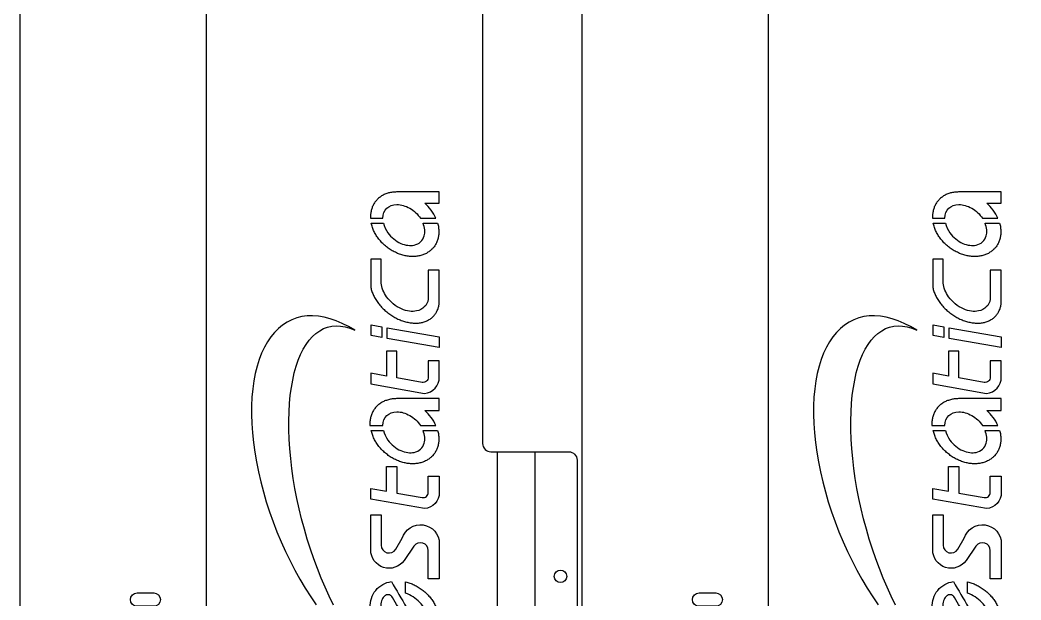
# Model space of a CAD drawing. Extents: x 8103 to 9297, y 13834 to 16827.
# Drawn here: x 8103 to 8706, y 14534 to 14883 of the extents above; entities that cross this region are included whole.
import ezdxf

# ---------------------------------------------------------------- set-up
doc = ezdxf.new("R2010")
doc.units = 0

# ---------------------------------------------------------------- blocks, each defined once
blk = doc.blocks.new('Part1800629575', base_point=(-699, -136.7))
at = {"layer": '1'}
blk.add_lwpolyline([(-694, 198.7), (481.5, 198.7, -0.414214), (486.5, 193.7), (486.5, 152.2, 0.414214), (487.5, 151.2), (544, 151.2, 0.414214), (545, 152.2), (545, 193.7, -0.414214), (550, 198.7), (699, 198.7), (699, -131.7, -0.414214), (694, -136.7), (554, -136.7, -0.414214), (549, -131.7), (549, -84.85, 0.414214), (544, -79.85), (95, -79.85, 0.414214), (90, -84.85), (90, -131.7, -0.414214), (85, -136.7), (-55, -136.7, -0.414214)], format="xyb", dxfattribs=at)
for points in [[(5, 128.2), (5, 118.2, -1), (-3, 118.2), (-3, 128.2, -1)], [(52.06, -12.47), (52.06, -18.77), (33.79, -18.77, 0.761737), (31.37, -27.55), (37.97, -31.48, -0.865241), (34.74, -53.77), (13.57, -53.77), (13.57, -47.12), (30.52, -47.12, 0.735169), (33.21, -38.51), (24.62, -32.55, -0.735169), (30.89, -12.47)], [(81.21, -21.92), (81.21, -28.22), (65.13, -28.22), (62.45, -43.42, 0.466308), (65.55, -47.12), (75.31, -47.12), (75.31, -53.77), (65.55, -53.77, -0.386919), (55.8, -44.89), (61.51, -12.47), (67.91, -12.47), (66.24, -21.92)], [(150.56, -21.92), (135.59, -21.92), (137.26, -12.47), (130.86, -12.47), (125.15, -44.89, 0.386919), (134.9, -53.77), (144.66, -53.77), (144.66, -47.12), (134.9, -47.12, -0.466308), (131.8, -43.42), (134.48, -28.22), (150.56, -28.22)]]:
    blk.add_lwpolyline(points, format="xyb", close=True, dxfattribs=at)
blk.add_lwpolyline([(-2.24, 9.99), (3, 12.55), (8.42, 15.02), (13.98, 17.4), (19.68, 19.66), (25.5, 21.81), (31.42, 23.84), (37.41, 25.75), (43.47, 27.51), (49.57, 29.14), (55.7, 30.63), (61.82, 31.96), (67.93, 33.14), (74.01, 34.17), (80.03, 35.03), (85.97, 35.74), (91.83, 36.27), (97.57, 36.64), (103.19, 36.84), (108.66, 36.87), (113.96, 36.74), (119.09, 36.43), (124.01, 35.96), (128.73, 35.32), (133.21, 34.52), (137.46, 33.55), (141.45, 32.43), (145.18, 31.15), (148.62, 29.73), (151.77, 28.15), (154.63, 26.44), (157.17, 24.58), (159.4, 22.6), (161.3, 20.5), (162.88, 18.27), (164.12, 15.94), (165.01, 13.5), (165.57, 10.97), (165.79, 8.36), (165.65, 5.66), (165.18, 2.89), (164.36, 0.06), (163.21, -2.82), (165.42, 0.95), (167.31, 4.68), (168.88, 8.37), (170.12, 12.01), (171.04, 15.58), (171.62, 19.08), (171.86, 22.5), (171.77, 25.81), (171.34, 29.02), (170.58, 32.11), (169.48, 35.08), (168.05, 37.91), (166.31, 40.59), (164.24, 43.12), (161.86, 45.5), (159.17, 47.7), (156.18, 49.73), (152.91, 51.58), (149.36, 53.24), (145.54, 54.71), (141.47, 55.99), (137.16, 57.06), (132.61, 57.94), (127.85, 58.6), (122.89, 59.06), (117.75, 59.31), (112.43, 59.34), (106.96, 59.17), (101.36, 58.79), (95.64, 58.2), (89.81, 57.4), (83.9, 56.4), (77.93, 55.19), (71.91, 53.79), (65.87, 52.19), (59.81, 50.41), (53.76, 48.44), (47.74, 46.3), (41.77, 43.99), (35.86, 41.51), (30.03, 38.88), (24.31, 36.1), (18.7, 33.18), (13.23, 30.13), (7.92, 26.97), (2.77, 23.69), (-2.19, 20.31)], dxfattribs=at)
for points in [[(166.34, -12.82), (165.23, -19.12), (158.83, -19.12), (159.94, -12.82)], [(164.68, -22.27), (159.12, -53.77), (152.72, -53.77), (158.28, -22.27)]]:
    blk.add_lwpolyline(points, close=True, dxfattribs=at)
for points, knots in [([(121.98, -27.99), (121.98, -36.59), (121.98, -45.18), (121.98, -53.77), (121.98, -53.77), (119.6, -53.77), (117.22, -53.77), (114.84, -53.77), (114.84, -53.77), (114.84, -50.84), (114.84, -47.92), (114.84, -44.99), (114.84, -44.99), (113.6, -46.41), (112.21, -47.7), (110.69, -48.82), (110.69, -48.82), (109.18, -49.95), (107.55, -50.91), (105.83, -51.69), (105.83, -51.69), (105.83, -48.58), (105.83, -45.47), (105.83, -42.37), (105.83, -42.37), (108.22, -40.78), (110.35, -38.54), (111.8, -36.05), (111.8, -36.05), (113.32, -33.48), (114.1, -30.67), (114.06, -28.21), (114.06, -28.21), (114.03, -25.73), (113.2, -23.63), (111.81, -22.17), (111.81, -22.17), (110.38, -20.67), (108.3, -19.79), (105.83, -19.75), (105.83, -19.75), (105.83, -17.16), (105.83, -14.58), (105.83, -11.99), (105.83, -11.99), (106.63, -12), (107.44, -12.01), (108.24, -12.02), (108.24, -12.02), (109.02, -12.14), (109.79, -12.26), (110.56, -12.38), (110.56, -12.38), (111.29, -12.61), (112.02, -12.83), (112.75, -13.06), (112.75, -13.06), (113.42, -13.4), (114.1, -13.73), (114.77, -14.06), (114.77, -14.06), (115.38, -14.49), (115.98, -14.93), (116.59, -15.36), (116.59, -15.36), (117.12, -15.89), (117.65, -16.41), (118.18, -16.94), (118.18, -16.94), (118.63, -17.55), (119.07, -18.16), (119.52, -18.77), (119.52, -18.77), (119.87, -19.45), (120.23, -20.14), (120.58, -20.82), (120.58, -20.82), (120.84, -21.57), (121.1, -22.32), (121.36, -23.07), (121.36, -23.07), (121.51, -23.87), (121.67, -24.67), (121.82, -25.47), (121.82, -25.47), (121.88, -26.31), (121.93, -27.15), (121.98, -27.99)], [0, 0, 0, 0, 0.045455, 0.045455, 0.045455, 0.045455, 0.090909, 0.090909, 0.090909, 0.090909, 0.136364, 0.136364, 0.136364, 0.136364, 0.181818, 0.181818, 0.181818, 0.181818, 0.227273, 0.227273, 0.227273, 0.227273, 0.272727, 0.272727, 0.272727, 0.272727, 0.318182, 0.318182, 0.318182, 0.318182, 0.363636, 0.363636, 0.363636, 0.363636, 0.409091, 0.409091, 0.409091, 0.409091, 0.454545, 0.454545, 0.454545, 0.454545, 0.5, 0.5, 0.5, 0.5, 0.545455, 0.545455, 0.545455, 0.545455, 0.590909, 0.590909, 0.590909, 0.590909, 0.636364, 0.636364, 0.636364, 0.636364, 0.681818, 0.681818, 0.681818, 0.681818, 0.727273, 0.727273, 0.727273, 0.727273, 0.772727, 0.772727, 0.772727, 0.772727, 0.818182, 0.818182, 0.818182, 0.818182, 0.863636, 0.863636, 0.863636, 0.863636, 0.909091, 0.909091, 0.909091, 0.909091, 0.954545, 0.954545, 0.954545, 0.954545, 1, 1, 1, 1]), ([(11.86, -24.88), (11.62, -23.05), (11.03, -21.27), (10.13, -19.66), (10.13, -19.66), (9.23, -18.04), (8.03, -16.61), (6.59, -15.45), (6.59, -15.45), (5.15, -14.28), (3.51, -13.4), (1.74, -12.85), (1.74, -12.85), (-0.03, -12.3), (-1.88, -12.09), (-3.73, -12.24), (-3.73, -12.24), (-3.73, -14.35), (-3.73, -16.45), (-3.73, -18.56), (-3.73, -18.56), (-2.18, -18.43), (-0.8, -18.62), (0.36, -19.02), (0.36, -19.02), (1.32, -19.37), (2.15, -19.85), (2.87, -20.49), (2.87, -20.49), (3.17, -20.75), (3.41, -21.07), (3.59, -21.42), (3.59, -21.42), (3.77, -21.78), (3.88, -22.16), (3.92, -22.56), (3.92, -22.56), (3.96, -22.95), (3.92, -23.35), (3.8, -23.74), (3.8, -23.74), (3.69, -24.12), (3.51, -24.47), (3.26, -24.79), (3.26, -24.79), (3.02, -25.1), (2.72, -25.37), (2.37, -25.57), (2.37, -25.57), (-5.23, -30.01), (-12.83, -34.46), (-20.43, -38.91), (-20.43, -38.91), (-20.66, -36.51), (-20.21, -33.62), (-19, -30.8), (-19, -30.8), (-17.76, -27.85), (-15.69, -25.02), (-13.22, -22.89), (-13.22, -22.89), (-11.19, -21.12), (-8.9, -19.84), (-6.73, -19.16), (-6.73, -19.16), (-6.73, -16.87), (-6.73, -14.58), (-6.73, -12.29), (-6.73, -12.29), (-7.55, -12.51), (-8.37, -12.74), (-9.19, -12.97), (-9.19, -12.97), (-10, -13.29), (-10.81, -13.62), (-11.62, -13.95), (-11.62, -13.95), (-12.41, -14.38), (-13.2, -14.8), (-13.98, -15.23), (-13.98, -15.23), (-14.74, -15.74), (-15.49, -16.26), (-16.25, -16.78), (-16.25, -16.78), (-16.96, -17.38), (-17.66, -17.97), (-18.37, -18.57), (-18.37, -18.57), (-19.02, -19.25), (-19.68, -19.92), (-20.33, -20.59), (-20.33, -20.59), (-20.91, -21.33), (-21.5, -22.06), (-22.08, -22.8), (-22.08, -22.8), (-22.59, -23.58), (-23.1, -24.37), (-23.61, -25.16), (-23.61, -25.16), (-24.03, -25.98), (-24.46, -26.81), (-24.88, -27.63), (-24.88, -27.63), (-25.22, -28.49), (-25.55, -29.34), (-25.89, -30.19), (-25.89, -30.19), (-26.13, -31.06), (-26.36, -31.93), (-26.6, -32.79), (-26.6, -32.79), (-26.74, -33.66), (-26.88, -34.53), (-27.02, -35.39), (-27.02, -35.39), (-27.06, -36.25), (-27.1, -37.1), (-27.14, -37.95), (-27.14, -37.95), (-27.08, -38.78), (-27.01, -39.61), (-26.95, -40.43), (-26.95, -40.43), (-26.78, -41.22), (-26.62, -42.01), (-26.46, -42.8), (-26.46, -42.8), (-26.19, -43.53), (-25.93, -44.27), (-25.67, -45.01), (-25.67, -45.01), (-25.31, -45.68), (-24.95, -46.35), (-24.59, -47.03), (-24.59, -47.03), (-24.15, -47.63), (-23.7, -48.23), (-23.26, -48.83), (-23.26, -48.83), (-22.73, -49.34), (-22.2, -49.86), (-21.67, -50.38), (-21.67, -50.38), (-21.07, -50.81), (-20.47, -51.23), (-19.87, -51.66), (-19.87, -51.66), (-19.2, -51.99), (-18.53, -52.32), (-17.87, -52.65), (-17.87, -52.65), (-17.15, -52.88), (-16.42, -53.11), (-15.7, -53.34), (-15.7, -53.34), (-14.94, -53.46), (-14.18, -53.58), (-13.41, -53.7), (-13.41, -53.7), (-12.62, -53.72), (-11.82, -53.73), (-11.03, -53.75), (-11.03, -53.75), (-10.21, -53.65), (-9.4, -53.56), (-8.59, -53.47), (-8.59, -53.47), (-7.77, -53.27), (-6.94, -53.07), (-6.12, -52.87), (-6.12, -52.87), (-5.31, -52.57), (-4.5, -52.26), (-3.68, -51.96), (-3.68, -51.96), (-2.89, -51.56), (-2.09, -51.16), (-1.3, -50.75), (-1.3, -50.75), (-0.53, -50.26), (0.23, -49.77), (1, -49.27), (1, -49.27), (1.72, -48.69), (2.44, -48.12), (3.16, -47.54), (3.16, -47.54), (3.83, -46.88), (4.49, -46.23), (5.16, -45.57), (5.16, -45.57), (5.76, -44.85), (6.37, -44.13), (6.97, -43.41), (6.97, -43.41), (7.5, -42.64), (8.03, -41.86), (8.55, -41.09), (8.55, -41.09), (9, -40.27), (9.45, -39.45), (9.9, -38.64), (9.9, -38.64), (10.25, -37.79), (10.61, -36.94), (10.97, -36.09), (10.97, -36.09), (11.23, -35.23), (11.5, -34.36), (11.76, -33.5), (11.76, -33.5), (9.45, -33.5), (7.14, -33.5), (4.83, -33.5), (4.83, -33.5), (3.78, -36.57), (1.83, -39.62), (-0.64, -41.98), (-0.64, -41.98), (-3.01, -44.28), (-5.84, -45.9), (-8.46, -46.62), (-8.46, -46.62), (-10.77, -47.27), (-12.87, -47.24), (-14.53, -46.77), (-14.53, -46.77), (-16.33, -46.25), (-17.69, -45.29), (-18.73, -43.83), (-18.73, -43.83), (-18.9, -43.59), (-19.06, -43.33), (-19.22, -43.06), (-19.22, -43.06), (-8.86, -37), (1.5, -30.94), (11.86, -24.88)], [0, 0, 0, 0, 0.016667, 0.016667, 0.016667, 0.016667, 0.033333, 0.033333, 0.033333, 0.033333, 0.05, 0.05, 0.05, 0.05, 0.066667, 0.066667, 0.066667, 0.066667, 0.083333, 0.083333, 0.083333, 0.083333, 0.1, 0.1, 0.1, 0.1, 0.116667, 0.116667, 0.116667, 0.116667, 0.133333, 0.133333, 0.133333, 0.133333, 0.15, 0.15, 0.15, 0.15, 0.166667, 0.166667, 0.166667, 0.166667, 0.183333, 0.183333, 0.183333, 0.183333, 0.2, 0.2, 0.2, 0.2, 0.216667, 0.216667, 0.216667, 0.216667, 0.233333, 0.233333, 0.233333, 0.233333, 0.25, 0.25, 0.25, 0.25, 0.266667, 0.266667, 0.266667, 0.266667, 0.283333, 0.283333, 0.283333, 0.283333, 0.3, 0.3, 0.3, 0.3, 0.316667, 0.316667, 0.316667, 0.316667, 0.333333, 0.333333, 0.333333, 0.333333, 0.35, 0.35, 0.35, 0.35, 0.366667, 0.366667, 0.366667, 0.366667, 0.383333, 0.383333, 0.383333, 0.383333, 0.4, 0.4, 0.4, 0.4, 0.416667, 0.416667, 0.416667, 0.416667, 0.433333, 0.433333, 0.433333, 0.433333, 0.45, 0.45, 0.45, 0.45, 0.466667, 0.466667, 0.466667, 0.466667, 0.483333, 0.483333, 0.483333, 0.483333, 0.5, 0.5, 0.5, 0.5, 0.516667, 0.516667, 0.516667, 0.516667, 0.533333, 0.533333, 0.533333, 0.533333, 0.55, 0.55, 0.55, 0.55, 0.566667, 0.566667, 0.566667, 0.566667, 0.583333, 0.583333, 0.583333, 0.583333, 0.6, 0.6, 0.6, 0.6, 0.616667, 0.616667, 0.616667, 0.616667, 0.633333, 0.633333, 0.633333, 0.633333, 0.65, 0.65, 0.65, 0.65, 0.666667, 0.666667, 0.666667, 0.666667, 0.683333, 0.683333, 0.683333, 0.683333, 0.7, 0.7, 0.7, 0.7, 0.716667, 0.716667, 0.716667, 0.716667, 0.733333, 0.733333, 0.733333, 0.733333, 0.75, 0.75, 0.75, 0.75, 0.766667, 0.766667, 0.766667, 0.766667, 0.783333, 0.783333, 0.783333, 0.783333, 0.8, 0.8, 0.8, 0.8, 0.816667, 0.816667, 0.816667, 0.816667, 0.833333, 0.833333, 0.833333, 0.833333, 0.85, 0.85, 0.85, 0.85, 0.866667, 0.866667, 0.866667, 0.866667, 0.883333, 0.883333, 0.883333, 0.883333, 0.9, 0.9, 0.9, 0.9, 0.916667, 0.916667, 0.916667, 0.916667, 0.933333, 0.933333, 0.933333, 0.933333, 0.95, 0.95, 0.95, 0.95, 0.966667, 0.966667, 0.966667, 0.966667, 0.983333, 0.983333, 0.983333, 0.983333, 1, 1, 1, 1]), ([(102.83, -12.74), (102, -12.97), (101.17, -13.21), (100.34, -13.44), (100.34, -13.44), (99.52, -13.78), (98.7, -14.12), (97.88, -14.46), (97.88, -14.46), (97.08, -14.9), (96.29, -15.34), (95.49, -15.79), (95.49, -15.79), (94.73, -16.32), (93.97, -16.86), (93.21, -17.39), (93.21, -17.39), (92.5, -18.01), (91.79, -18.63), (91.08, -19.25), (91.08, -19.25), (90.43, -19.95), (89.78, -20.64), (89.14, -21.33), (89.14, -21.33), (88.56, -22.09), (87.98, -22.85), (87.4, -23.61), (87.4, -23.61), (86.91, -24.42), (86.41, -25.23), (85.91, -26.03), (85.91, -26.03), (85.51, -26.88), (85.1, -27.73), (84.69, -28.57), (84.69, -28.57), (84.38, -29.44), (84.07, -30.31), (83.76, -31.18), (83.76, -31.18), (83.55, -32.06), (83.34, -32.94), (83.12, -33.82), (83.12, -33.82), (83.02, -34.7), (82.91, -35.57), (82.81, -36.45), (82.81, -36.45), (82.81, -37.3), (82.81, -38.16), (82.81, -39.01), (82.81, -39.01), (82.91, -39.83), (83.02, -40.66), (83.12, -41.48), (83.12, -41.48), (83.34, -42.25), (83.55, -43.03), (83.76, -43.8), (83.76, -43.8), (84.07, -44.52), (84.38, -45.23), (84.69, -45.95), (84.69, -45.95), (85.1, -46.59), (85.51, -47.24), (85.91, -47.88), (85.91, -47.88), (86.41, -48.44), (86.91, -49), (87.4, -49.57), (87.4, -49.57), (87.98, -50.04), (88.56, -50.51), (89.14, -50.98), (89.14, -50.98), (89.78, -51.35), (90.43, -51.72), (91.08, -52.09), (91.08, -52.09), (91.79, -52.36), (92.5, -52.63), (93.21, -52.9), (93.21, -52.9), (93.97, -53.05), (94.73, -53.21), (95.49, -53.37), (95.49, -53.37), (96.29, -53.41), (97.08, -53.46), (97.88, -53.51), (97.88, -53.51), (98.7, -53.44), (99.52, -53.37), (100.34, -53.31), (100.34, -53.31), (101.17, -53.13), (102, -52.95), (102.83, -52.77), (102.83, -52.77), (102.83, -49.83), (102.83, -46.9), (102.83, -43.96), (102.83, -43.96), (100.11, -45.08), (97.38, -45.29), (95.19, -44.67), (95.19, -44.67), (92.29, -43.85), (90.29, -41.69), (89.64, -38.58), (89.64, -38.58), (89.14, -36.24), (89.49, -33.37), (90.72, -30.6), (90.72, -30.6), (92.02, -27.6), (94.33, -24.76), (97.07, -22.8), (97.07, -22.8), (98.89, -21.48), (100.89, -20.55), (102.83, -20.09), (102.83, -20.09), (102.83, -17.64), (102.83, -15.19), (102.83, -12.74)], [0, 0, 0, 0, 0.03125, 0.03125, 0.03125, 0.03125, 0.0625, 0.0625, 0.0625, 0.0625, 0.09375, 0.09375, 0.09375, 0.09375, 0.125, 0.125, 0.125, 0.125, 0.15625, 0.15625, 0.15625, 0.15625, 0.1875, 0.1875, 0.1875, 0.1875, 0.21875, 0.21875, 0.21875, 0.21875, 0.25, 0.25, 0.25, 0.25, 0.28125, 0.28125, 0.28125, 0.28125, 0.3125, 0.3125, 0.3125, 0.3125, 0.34375, 0.34375, 0.34375, 0.34375, 0.375, 0.375, 0.375, 0.375, 0.40625, 0.40625, 0.40625, 0.40625, 0.4375, 0.4375, 0.4375, 0.4375, 0.46875, 0.46875, 0.46875, 0.46875, 0.5, 0.5, 0.5, 0.5, 0.53125, 0.53125, 0.53125, 0.53125, 0.5625, 0.5625, 0.5625, 0.5625, 0.59375, 0.59375, 0.59375, 0.59375, 0.625, 0.625, 0.625, 0.625, 0.65625, 0.65625, 0.65625, 0.65625, 0.6875, 0.6875, 0.6875, 0.6875, 0.71875, 0.71875, 0.71875, 0.71875, 0.75, 0.75, 0.75, 0.75, 0.78125, 0.78125, 0.78125, 0.78125, 0.8125, 0.8125, 0.8125, 0.8125, 0.84375, 0.84375, 0.84375, 0.84375, 0.875, 0.875, 0.875, 0.875, 0.90625, 0.90625, 0.90625, 0.90625, 0.9375, 0.9375, 0.9375, 0.9375, 0.96875, 0.96875, 0.96875, 0.96875, 1, 1, 1, 1]), ([(205.96, -12.47), (205.96, -14.57), (205.96, -16.67), (205.96, -18.77), (205.96, -18.77), (201.13, -18.77), (196.3, -18.77), (191.46, -18.77), (191.46, -18.77), (188.81, -19.06), (185.92, -20.19), (183.34, -22.03), (183.34, -22.03), (180.14, -24.27), (177.45, -27.55), (175.95, -31.02), (175.95, -31.02), (174.58, -34.17), (174.18, -37.41), (174.75, -40.06), (174.75, -40.06), (175.55, -43.82), (178.1, -46.37), (181.77, -47.12), (181.77, -47.12), (187.65, -47.12), (193.52, -47.12), (199.39, -47.12), (199.39, -47.12), (199.39, -49.33), (199.39, -51.55), (199.39, -53.77), (199.39, -53.77), (193.08, -53.77), (186.76, -53.77), (180.44, -53.77), (180.44, -53.77), (179.69, -53.7), (178.93, -53.62), (178.18, -53.55), (178.18, -53.55), (177.47, -53.37), (176.76, -53.19), (176.05, -53), (176.05, -53), (175.4, -52.71), (174.75, -52.42), (174.1, -52.13), (174.1, -52.13), (173.52, -51.74), (172.94, -51.34), (172.35, -50.95), (172.35, -50.95), (171.85, -50.46), (171.34, -49.96), (170.84, -49.47), (170.84, -49.47), (170.42, -48.89), (170, -48.31), (169.57, -47.73), (169.57, -47.73), (169.25, -47.07), (168.92, -46.41), (168.59, -45.75), (168.59, -45.75), (168.36, -45.03), (168.13, -44.3), (167.9, -43.57), (167.9, -43.57), (167.77, -42.78), (167.64, -42), (167.52, -41.21), (167.52, -41.21), (167.49, -40.38), (167.46, -39.55), (167.44, -38.72), (167.44, -38.72), (167.52, -37.86), (167.6, -36.99), (167.67, -36.13), (167.67, -36.13), (167.86, -35.25), (168.04, -34.37), (168.22, -33.49), (168.22, -33.49), (168.5, -32.61), (168.78, -31.73), (169.06, -30.85), (169.06, -30.85), (169.43, -29.98), (169.81, -29.1), (170.19, -28.23), (170.19, -28.23), (170.65, -27.39), (171.12, -26.54), (171.58, -25.7), (171.58, -25.7), (172.13, -24.89), (172.67, -24.08), (173.22, -23.27), (173.22, -23.27), (173.84, -22.52), (174.46, -21.76), (175.08, -21.01), (175.08, -21.01), (175.76, -20.31), (176.44, -19.62), (177.12, -18.93), (177.12, -18.93), (177.86, -18.31), (178.59, -17.7), (179.32, -17.08), (179.32, -17.08), (180.1, -16.55), (180.87, -16.02), (181.64, -15.49), (181.64, -15.49), (182.45, -15.05), (183.25, -14.61), (184.05, -14.17), (184.05, -14.17), (184.86, -13.83), (185.68, -13.5), (186.49, -13.16), (186.49, -13.16), (187.31, -12.93), (188.13, -12.7), (188.95, -12.47), (188.95, -12.47), (194.62, -12.47), (200.29, -12.47), (205.96, -12.47)], [0, 0, 0, 0, 0.030303, 0.030303, 0.030303, 0.030303, 0.060606, 0.060606, 0.060606, 0.060606, 0.090909, 0.090909, 0.090909, 0.090909, 0.121212, 0.121212, 0.121212, 0.121212, 0.151515, 0.151515, 0.151515, 0.151515, 0.181818, 0.181818, 0.181818, 0.181818, 0.212121, 0.212121, 0.212121, 0.212121, 0.242424, 0.242424, 0.242424, 0.242424, 0.272727, 0.272727, 0.272727, 0.272727, 0.30303, 0.30303, 0.30303, 0.30303, 0.333333, 0.333333, 0.333333, 0.333333, 0.363636, 0.363636, 0.363636, 0.363636, 0.393939, 0.393939, 0.393939, 0.393939, 0.424242, 0.424242, 0.424242, 0.424242, 0.454545, 0.454545, 0.454545, 0.454545, 0.484848, 0.484848, 0.484848, 0.484848, 0.515152, 0.515152, 0.515152, 0.515152, 0.545455, 0.545455, 0.545455, 0.545455, 0.575758, 0.575758, 0.575758, 0.575758, 0.606061, 0.606061, 0.606061, 0.606061, 0.636364, 0.636364, 0.636364, 0.636364, 0.666667, 0.666667, 0.666667, 0.666667, 0.69697, 0.69697, 0.69697, 0.69697, 0.727273, 0.727273, 0.727273, 0.727273, 0.757576, 0.757576, 0.757576, 0.757576, 0.787879, 0.787879, 0.787879, 0.787879, 0.818182, 0.818182, 0.818182, 0.818182, 0.848485, 0.848485, 0.848485, 0.848485, 0.878788, 0.878788, 0.878788, 0.878788, 0.909091, 0.909091, 0.909091, 0.909091, 0.939394, 0.939394, 0.939394, 0.939394, 0.969697, 0.969697, 0.969697, 0.969697, 1, 1, 1, 1]), ([(227.59, -12.74), (226.76, -12.97), (225.93, -13.21), (225.1, -13.44), (225.1, -13.44), (224.28, -13.78), (223.46, -14.12), (222.64, -14.46), (222.64, -14.46), (221.84, -14.9), (221.04, -15.34), (220.25, -15.79), (220.25, -15.79), (219.49, -16.32), (218.73, -16.86), (217.97, -17.39), (217.97, -17.39), (217.26, -18.01), (216.55, -18.63), (215.84, -19.25), (215.84, -19.25), (215.19, -19.95), (214.54, -20.64), (213.89, -21.33), (213.89, -21.33), (213.32, -22.09), (212.74, -22.85), (212.16, -23.61), (212.16, -23.61), (211.66, -24.42), (211.17, -25.23), (210.67, -26.03), (210.67, -26.03), (210.26, -26.88), (209.86, -27.73), (209.45, -28.57), (209.45, -28.57), (209.14, -29.44), (208.83, -30.31), (208.51, -31.18), (208.51, -31.18), (208.3, -32.06), (208.09, -32.94), (207.88, -33.82), (207.88, -33.82), (207.78, -34.7), (207.67, -35.57), (207.56, -36.45), (207.56, -36.45), (207.56, -37.3), (207.56, -38.16), (207.56, -39.01), (207.56, -39.01), (207.67, -39.83), (207.78, -40.66), (207.88, -41.48), (207.88, -41.48), (208.09, -42.25), (208.3, -43.03), (208.51, -43.8), (208.51, -43.8), (208.83, -44.52), (209.14, -45.23), (209.45, -45.95), (209.45, -45.95), (209.86, -46.59), (210.26, -47.24), (210.67, -47.88), (210.67, -47.88), (211.17, -48.44), (211.66, -49), (212.16, -49.57), (212.16, -49.57), (212.74, -50.04), (213.32, -50.51), (213.89, -50.98), (213.89, -50.98), (214.54, -51.35), (215.19, -51.72), (215.84, -52.09), (215.84, -52.09), (216.55, -52.36), (217.26, -52.63), (217.97, -52.9), (217.97, -52.9), (218.73, -53.05), (219.49, -53.21), (220.25, -53.37), (220.25, -53.37), (221.04, -53.41), (221.84, -53.46), (222.64, -53.51), (222.64, -53.51), (223.46, -53.44), (224.28, -53.37), (225.1, -53.31), (225.1, -53.31), (225.93, -53.13), (226.76, -52.95), (227.59, -52.77), (227.59, -52.77), (227.59, -49.83), (227.59, -46.9), (227.59, -43.96), (227.59, -43.96), (224.87, -45.08), (222.13, -45.29), (219.95, -44.67), (219.95, -44.67), (217.05, -43.85), (215.05, -41.69), (214.39, -38.58), (214.39, -38.58), (213.9, -36.24), (214.25, -33.37), (215.47, -30.6), (215.47, -30.6), (216.78, -27.6), (219.08, -24.76), (221.83, -22.8), (221.83, -22.8), (223.65, -21.48), (225.65, -20.55), (227.59, -20.09), (227.59, -20.09), (227.59, -17.64), (227.59, -15.19), (227.59, -12.74)], [0, 0, 0, 0, 0.03125, 0.03125, 0.03125, 0.03125, 0.0625, 0.0625, 0.0625, 0.0625, 0.09375, 0.09375, 0.09375, 0.09375, 0.125, 0.125, 0.125, 0.125, 0.15625, 0.15625, 0.15625, 0.15625, 0.1875, 0.1875, 0.1875, 0.1875, 0.21875, 0.21875, 0.21875, 0.21875, 0.25, 0.25, 0.25, 0.25, 0.28125, 0.28125, 0.28125, 0.28125, 0.3125, 0.3125, 0.3125, 0.3125, 0.34375, 0.34375, 0.34375, 0.34375, 0.375, 0.375, 0.375, 0.375, 0.40625, 0.40625, 0.40625, 0.40625, 0.4375, 0.4375, 0.4375, 0.4375, 0.46875, 0.46875, 0.46875, 0.46875, 0.5, 0.5, 0.5, 0.5, 0.53125, 0.53125, 0.53125, 0.53125, 0.5625, 0.5625, 0.5625, 0.5625, 0.59375, 0.59375, 0.59375, 0.59375, 0.625, 0.625, 0.625, 0.625, 0.65625, 0.65625, 0.65625, 0.65625, 0.6875, 0.6875, 0.6875, 0.6875, 0.71875, 0.71875, 0.71875, 0.71875, 0.75, 0.75, 0.75, 0.75, 0.78125, 0.78125, 0.78125, 0.78125, 0.8125, 0.8125, 0.8125, 0.8125, 0.84375, 0.84375, 0.84375, 0.84375, 0.875, 0.875, 0.875, 0.875, 0.90625, 0.90625, 0.90625, 0.90625, 0.9375, 0.9375, 0.9375, 0.9375, 0.96875, 0.96875, 0.96875, 0.96875, 1, 1, 1, 1]), ([(246.41, -28.08), (246.41, -36.64), (246.41, -45.2), (246.41, -53.77), (246.41, -53.77), (244.14, -53.77), (241.87, -53.77), (239.6, -53.77), (239.6, -53.77), (239.6, -50.84), (239.6, -47.92), (239.6, -44.99), (239.6, -44.99), (238.36, -46.41), (236.97, -47.7), (235.45, -48.82), (235.45, -48.82), (233.94, -49.95), (232.3, -50.91), (230.59, -51.69), (230.59, -51.69), (230.59, -48.58), (230.59, -45.47), (230.59, -42.37), (230.59, -42.37), (232.98, -40.78), (235.1, -38.54), (236.56, -36.05), (236.56, -36.05), (238.07, -33.48), (238.86, -30.67), (238.82, -28.21), (238.82, -28.21), (238.79, -25.73), (237.96, -23.63), (236.57, -22.17), (236.57, -22.17), (235.14, -20.67), (233.06, -19.79), (230.59, -19.75), (230.59, -19.75), (230.59, -17.28), (230.59, -14.8), (230.59, -12.33), (230.59, -12.33), (231.37, -12.34), (232.16, -12.36), (232.95, -12.37), (232.95, -12.37), (233.71, -12.49), (234.47, -12.61), (235.23, -12.73), (235.23, -12.73), (235.94, -12.95), (236.66, -13.18), (237.37, -13.4), (237.37, -13.4), (238.03, -13.73), (238.69, -14.06), (239.35, -14.39), (239.35, -14.39), (239.94, -14.82), (240.54, -15.24), (241.13, -15.67), (241.13, -15.67), (241.65, -16.18), (242.17, -16.7), (242.69, -17.22), (242.69, -17.22), (243.13, -17.82), (243.57, -18.42), (244, -19.02), (244, -19.02), (244.35, -19.69), (244.7, -20.36), (245.05, -21.04), (245.05, -21.04), (245.3, -21.77), (245.55, -22.51), (245.8, -23.24), (245.8, -23.24), (245.95, -24.03), (246.11, -24.82), (246.26, -25.6), (246.26, -25.6), (246.31, -26.43), (246.36, -27.25), (246.41, -28.08)], [0, 0, 0, 0, 0.045455, 0.045455, 0.045455, 0.045455, 0.090909, 0.090909, 0.090909, 0.090909, 0.136364, 0.136364, 0.136364, 0.136364, 0.181818, 0.181818, 0.181818, 0.181818, 0.227273, 0.227273, 0.227273, 0.227273, 0.272727, 0.272727, 0.272727, 0.272727, 0.318182, 0.318182, 0.318182, 0.318182, 0.363636, 0.363636, 0.363636, 0.363636, 0.409091, 0.409091, 0.409091, 0.409091, 0.454545, 0.454545, 0.454545, 0.454545, 0.5, 0.5, 0.5, 0.5, 0.545455, 0.545455, 0.545455, 0.545455, 0.590909, 0.590909, 0.590909, 0.590909, 0.636364, 0.636364, 0.636364, 0.636364, 0.681818, 0.681818, 0.681818, 0.681818, 0.727273, 0.727273, 0.727273, 0.727273, 0.772727, 0.772727, 0.772727, 0.772727, 0.818182, 0.818182, 0.818182, 0.818182, 0.863636, 0.863636, 0.863636, 0.863636, 0.909091, 0.909091, 0.909091, 0.909091, 0.954545, 0.954545, 0.954545, 0.954545, 1, 1, 1, 1])]:
    blk.add_open_spline(points, degree=3, knots=knots, dxfattribs=at)
at = {"layer": '2'}
blk.add_line((-384, 86.35), (699, 86.35), dxfattribs=at)
blk = doc.blocks.new('Part102100545', base_point=(-699, -136.7))
at = {"layer": '1'}
blk.add_lwpolyline([(-694, 198.7), (481.5, 198.7, -0.414214), (486.5, 193.7), (486.5, 152.2, 0.414214), (487.5, 151.2), (544, 151.2, 0.414214), (545, 152.2), (545, 193.7, -0.414214), (550, 198.7), (699, 198.7), (699, -131.7, -0.414214), (694, -136.7), (554, -136.7, -0.414214), (549, -131.7), (549, -84.85, 0.414214), (544, -79.85), (95, -79.85, 0.414214), (90, -84.85), (90, -131.7, -0.414214), (85, -136.7), (-55, -136.7, -0.414214)], format="xyb", dxfattribs=at)
for points in [[(5, 128.2), (5, 118.2, -1), (-3, 118.2), (-3, 128.2, -1)], [(52.06, -12.47), (52.06, -18.77), (33.79, -18.77, 0.761737), (31.37, -27.55), (37.97, -31.48, -0.865241), (34.74, -53.77), (13.57, -53.77), (13.57, -47.12), (30.52, -47.12, 0.735169), (33.21, -38.51), (24.62, -32.55, -0.735169), (30.89, -12.47)], [(81.21, -21.92), (81.21, -28.22), (65.13, -28.22), (62.45, -43.42, 0.466308), (65.55, -47.12), (75.31, -47.12), (75.31, -53.77), (65.55, -53.77, -0.386919), (55.8, -44.89), (61.51, -12.47), (67.91, -12.47), (66.24, -21.92)], [(150.56, -21.92), (135.59, -21.92), (137.26, -12.47), (130.86, -12.47), (125.15, -44.89, 0.386919), (134.9, -53.77), (144.66, -53.77), (144.66, -47.12), (134.9, -47.12, -0.466308), (131.8, -43.42), (134.48, -28.22), (150.56, -28.22)]]:
    blk.add_lwpolyline(points, format="xyb", close=True, dxfattribs=at)
blk.add_lwpolyline([(-2.24, 9.99), (3, 12.55), (8.42, 15.02), (13.98, 17.4), (19.68, 19.66), (25.5, 21.81), (31.42, 23.84), (37.41, 25.75), (43.47, 27.51), (49.57, 29.14), (55.7, 30.63), (61.82, 31.96), (67.93, 33.14), (74.01, 34.17), (80.03, 35.03), (85.97, 35.74), (91.83, 36.27), (97.57, 36.64), (103.19, 36.84), (108.66, 36.87), (113.96, 36.74), (119.09, 36.43), (124.01, 35.96), (128.73, 35.32), (133.21, 34.52), (137.46, 33.55), (141.45, 32.43), (145.18, 31.15), (148.62, 29.73), (151.77, 28.15), (154.63, 26.44), (157.17, 24.58), (159.4, 22.6), (161.3, 20.5), (162.88, 18.27), (164.12, 15.94), (165.01, 13.5), (165.57, 10.97), (165.79, 8.36), (165.65, 5.66), (165.18, 2.89), (164.36, 0.06), (163.21, -2.82), (165.42, 0.95), (167.31, 4.68), (168.88, 8.37), (170.12, 12.01), (171.04, 15.58), (171.62, 19.08), (171.86, 22.5), (171.77, 25.81), (171.34, 29.02), (170.58, 32.11), (169.48, 35.08), (168.05, 37.91), (166.31, 40.59), (164.24, 43.12), (161.86, 45.5), (159.17, 47.7), (156.18, 49.73), (152.91, 51.58), (149.36, 53.24), (145.54, 54.71), (141.47, 55.99), (137.16, 57.06), (132.61, 57.94), (127.85, 58.6), (122.89, 59.06), (117.75, 59.31), (112.43, 59.34), (106.96, 59.17), (101.36, 58.79), (95.64, 58.2), (89.81, 57.4), (83.9, 56.4), (77.93, 55.19), (71.91, 53.79), (65.87, 52.19), (59.81, 50.41), (53.76, 48.44), (47.74, 46.3), (41.77, 43.99), (35.86, 41.51), (30.03, 38.88), (24.31, 36.1), (18.7, 33.18), (13.23, 30.13), (7.92, 26.97), (2.77, 23.69), (-2.19, 20.31)], dxfattribs=at)
for points in [[(166.34, -12.82), (165.23, -19.12), (158.83, -19.12), (159.94, -12.82)], [(164.68, -22.27), (159.12, -53.77), (152.72, -53.77), (158.28, -22.27)]]:
    blk.add_lwpolyline(points, close=True, dxfattribs=at)
blk.add_circle((15, -126.7), 3.75, dxfattribs=at)
for points, knots in [([(121.98, -27.99), (121.98, -36.59), (121.98, -45.18), (121.98, -53.77), (121.98, -53.77), (119.6, -53.77), (117.22, -53.77), (114.84, -53.77), (114.84, -53.77), (114.84, -50.84), (114.84, -47.92), (114.84, -44.99), (114.84, -44.99), (113.6, -46.41), (112.21, -47.7), (110.69, -48.82), (110.69, -48.82), (109.18, -49.95), (107.55, -50.91), (105.83, -51.69), (105.83, -51.69), (105.83, -48.58), (105.83, -45.47), (105.83, -42.37), (105.83, -42.37), (108.22, -40.78), (110.35, -38.54), (111.8, -36.05), (111.8, -36.05), (113.32, -33.48), (114.1, -30.67), (114.06, -28.21), (114.06, -28.21), (114.03, -25.73), (113.2, -23.63), (111.81, -22.17), (111.81, -22.17), (110.38, -20.67), (108.3, -19.79), (105.83, -19.75), (105.83, -19.75), (105.83, -17.16), (105.83, -14.58), (105.83, -11.99), (105.83, -11.99), (106.63, -12), (107.44, -12.01), (108.24, -12.02), (108.24, -12.02), (109.02, -12.14), (109.79, -12.26), (110.56, -12.38), (110.56, -12.38), (111.29, -12.61), (112.02, -12.83), (112.75, -13.06), (112.75, -13.06), (113.42, -13.4), (114.1, -13.73), (114.77, -14.06), (114.77, -14.06), (115.38, -14.49), (115.98, -14.93), (116.59, -15.36), (116.59, -15.36), (117.12, -15.89), (117.65, -16.41), (118.18, -16.94), (118.18, -16.94), (118.63, -17.55), (119.07, -18.16), (119.52, -18.77), (119.52, -18.77), (119.87, -19.45), (120.23, -20.14), (120.58, -20.82), (120.58, -20.82), (120.84, -21.57), (121.1, -22.32), (121.36, -23.07), (121.36, -23.07), (121.51, -23.87), (121.67, -24.67), (121.82, -25.47), (121.82, -25.47), (121.88, -26.31), (121.93, -27.15), (121.98, -27.99)], [0, 0, 0, 0, 0.045455, 0.045455, 0.045455, 0.045455, 0.090909, 0.090909, 0.090909, 0.090909, 0.136364, 0.136364, 0.136364, 0.136364, 0.181818, 0.181818, 0.181818, 0.181818, 0.227273, 0.227273, 0.227273, 0.227273, 0.272727, 0.272727, 0.272727, 0.272727, 0.318182, 0.318182, 0.318182, 0.318182, 0.363636, 0.363636, 0.363636, 0.363636, 0.409091, 0.409091, 0.409091, 0.409091, 0.454545, 0.454545, 0.454545, 0.454545, 0.5, 0.5, 0.5, 0.5, 0.545455, 0.545455, 0.545455, 0.545455, 0.590909, 0.590909, 0.590909, 0.590909, 0.636364, 0.636364, 0.636364, 0.636364, 0.681818, 0.681818, 0.681818, 0.681818, 0.727273, 0.727273, 0.727273, 0.727273, 0.772727, 0.772727, 0.772727, 0.772727, 0.818182, 0.818182, 0.818182, 0.818182, 0.863636, 0.863636, 0.863636, 0.863636, 0.909091, 0.909091, 0.909091, 0.909091, 0.954545, 0.954545, 0.954545, 0.954545, 1, 1, 1, 1]), ([(11.86, -24.88), (11.62, -23.05), (11.03, -21.27), (10.13, -19.66), (10.13, -19.66), (9.23, -18.04), (8.03, -16.61), (6.59, -15.45), (6.59, -15.45), (5.15, -14.28), (3.51, -13.4), (1.74, -12.85), (1.74, -12.85), (-0.03, -12.3), (-1.88, -12.09), (-3.73, -12.24), (-3.73, -12.24), (-3.73, -14.35), (-3.73, -16.45), (-3.73, -18.56), (-3.73, -18.56), (-2.18, -18.43), (-0.8, -18.62), (0.36, -19.02), (0.36, -19.02), (1.32, -19.37), (2.15, -19.85), (2.87, -20.49), (2.87, -20.49), (3.17, -20.75), (3.41, -21.07), (3.59, -21.42), (3.59, -21.42), (3.77, -21.78), (3.88, -22.16), (3.92, -22.56), (3.92, -22.56), (3.96, -22.95), (3.92, -23.35), (3.8, -23.74), (3.8, -23.74), (3.69, -24.12), (3.51, -24.47), (3.26, -24.79), (3.26, -24.79), (3.02, -25.1), (2.72, -25.37), (2.37, -25.57), (2.37, -25.57), (-5.23, -30.01), (-12.83, -34.46), (-20.43, -38.91), (-20.43, -38.91), (-20.66, -36.51), (-20.21, -33.62), (-19, -30.8), (-19, -30.8), (-17.76, -27.85), (-15.69, -25.02), (-13.22, -22.89), (-13.22, -22.89), (-11.19, -21.12), (-8.9, -19.84), (-6.73, -19.16), (-6.73, -19.16), (-6.73, -16.87), (-6.73, -14.58), (-6.73, -12.29), (-6.73, -12.29), (-7.55, -12.51), (-8.37, -12.74), (-9.19, -12.97), (-9.19, -12.97), (-10, -13.29), (-10.81, -13.62), (-11.62, -13.95), (-11.62, -13.95), (-12.41, -14.38), (-13.2, -14.8), (-13.98, -15.23), (-13.98, -15.23), (-14.74, -15.74), (-15.49, -16.26), (-16.25, -16.78), (-16.25, -16.78), (-16.96, -17.38), (-17.66, -17.97), (-18.37, -18.57), (-18.37, -18.57), (-19.02, -19.25), (-19.68, -19.92), (-20.33, -20.59), (-20.33, -20.59), (-20.91, -21.33), (-21.5, -22.06), (-22.08, -22.8), (-22.08, -22.8), (-22.59, -23.58), (-23.1, -24.37), (-23.61, -25.16), (-23.61, -25.16), (-24.03, -25.98), (-24.46, -26.81), (-24.88, -27.63), (-24.88, -27.63), (-25.22, -28.49), (-25.55, -29.34), (-25.89, -30.19), (-25.89, -30.19), (-26.13, -31.06), (-26.36, -31.93), (-26.6, -32.79), (-26.6, -32.79), (-26.74, -33.66), (-26.88, -34.53), (-27.02, -35.39), (-27.02, -35.39), (-27.06, -36.25), (-27.1, -37.1), (-27.14, -37.95), (-27.14, -37.95), (-27.08, -38.78), (-27.01, -39.61), (-26.95, -40.43), (-26.95, -40.43), (-26.78, -41.22), (-26.62, -42.01), (-26.46, -42.8), (-26.46, -42.8), (-26.19, -43.53), (-25.93, -44.27), (-25.67, -45.01), (-25.67, -45.01), (-25.31, -45.68), (-24.95, -46.35), (-24.59, -47.03), (-24.59, -47.03), (-24.15, -47.63), (-23.7, -48.23), (-23.26, -48.83), (-23.26, -48.83), (-22.73, -49.34), (-22.2, -49.86), (-21.67, -50.38), (-21.67, -50.38), (-21.07, -50.81), (-20.47, -51.23), (-19.87, -51.66), (-19.87, -51.66), (-19.2, -51.99), (-18.53, -52.32), (-17.87, -52.65), (-17.87, -52.65), (-17.15, -52.88), (-16.42, -53.11), (-15.7, -53.34), (-15.7, -53.34), (-14.94, -53.46), (-14.18, -53.58), (-13.41, -53.7), (-13.41, -53.7), (-12.62, -53.72), (-11.82, -53.73), (-11.03, -53.75), (-11.03, -53.75), (-10.21, -53.65), (-9.4, -53.56), (-8.59, -53.47), (-8.59, -53.47), (-7.77, -53.27), (-6.94, -53.07), (-6.12, -52.87), (-6.12, -52.87), (-5.31, -52.57), (-4.5, -52.26), (-3.68, -51.96), (-3.68, -51.96), (-2.89, -51.56), (-2.09, -51.16), (-1.3, -50.75), (-1.3, -50.75), (-0.53, -50.26), (0.23, -49.77), (1, -49.27), (1, -49.27), (1.72, -48.69), (2.44, -48.12), (3.16, -47.54), (3.16, -47.54), (3.83, -46.88), (4.49, -46.23), (5.16, -45.57), (5.16, -45.57), (5.76, -44.85), (6.37, -44.13), (6.97, -43.41), (6.97, -43.41), (7.5, -42.64), (8.03, -41.86), (8.55, -41.09), (8.55, -41.09), (9, -40.27), (9.45, -39.45), (9.9, -38.64), (9.9, -38.64), (10.25, -37.79), (10.61, -36.94), (10.97, -36.09), (10.97, -36.09), (11.23, -35.23), (11.5, -34.36), (11.76, -33.5), (11.76, -33.5), (9.45, -33.5), (7.14, -33.5), (4.83, -33.5), (4.83, -33.5), (3.78, -36.57), (1.83, -39.62), (-0.64, -41.98), (-0.64, -41.98), (-3.01, -44.28), (-5.84, -45.9), (-8.46, -46.62), (-8.46, -46.62), (-10.77, -47.27), (-12.87, -47.24), (-14.53, -46.77), (-14.53, -46.77), (-16.33, -46.25), (-17.69, -45.29), (-18.73, -43.83), (-18.73, -43.83), (-18.9, -43.59), (-19.06, -43.33), (-19.22, -43.06), (-19.22, -43.06), (-8.86, -37), (1.5, -30.94), (11.86, -24.88)], [0, 0, 0, 0, 0.016667, 0.016667, 0.016667, 0.016667, 0.033333, 0.033333, 0.033333, 0.033333, 0.05, 0.05, 0.05, 0.05, 0.066667, 0.066667, 0.066667, 0.066667, 0.083333, 0.083333, 0.083333, 0.083333, 0.1, 0.1, 0.1, 0.1, 0.116667, 0.116667, 0.116667, 0.116667, 0.133333, 0.133333, 0.133333, 0.133333, 0.15, 0.15, 0.15, 0.15, 0.166667, 0.166667, 0.166667, 0.166667, 0.183333, 0.183333, 0.183333, 0.183333, 0.2, 0.2, 0.2, 0.2, 0.216667, 0.216667, 0.216667, 0.216667, 0.233333, 0.233333, 0.233333, 0.233333, 0.25, 0.25, 0.25, 0.25, 0.266667, 0.266667, 0.266667, 0.266667, 0.283333, 0.283333, 0.283333, 0.283333, 0.3, 0.3, 0.3, 0.3, 0.316667, 0.316667, 0.316667, 0.316667, 0.333333, 0.333333, 0.333333, 0.333333, 0.35, 0.35, 0.35, 0.35, 0.366667, 0.366667, 0.366667, 0.366667, 0.383333, 0.383333, 0.383333, 0.383333, 0.4, 0.4, 0.4, 0.4, 0.416667, 0.416667, 0.416667, 0.416667, 0.433333, 0.433333, 0.433333, 0.433333, 0.45, 0.45, 0.45, 0.45, 0.466667, 0.466667, 0.466667, 0.466667, 0.483333, 0.483333, 0.483333, 0.483333, 0.5, 0.5, 0.5, 0.5, 0.516667, 0.516667, 0.516667, 0.516667, 0.533333, 0.533333, 0.533333, 0.533333, 0.55, 0.55, 0.55, 0.55, 0.566667, 0.566667, 0.566667, 0.566667, 0.583333, 0.583333, 0.583333, 0.583333, 0.6, 0.6, 0.6, 0.6, 0.616667, 0.616667, 0.616667, 0.616667, 0.633333, 0.633333, 0.633333, 0.633333, 0.65, 0.65, 0.65, 0.65, 0.666667, 0.666667, 0.666667, 0.666667, 0.683333, 0.683333, 0.683333, 0.683333, 0.7, 0.7, 0.7, 0.7, 0.716667, 0.716667, 0.716667, 0.716667, 0.733333, 0.733333, 0.733333, 0.733333, 0.75, 0.75, 0.75, 0.75, 0.766667, 0.766667, 0.766667, 0.766667, 0.783333, 0.783333, 0.783333, 0.783333, 0.8, 0.8, 0.8, 0.8, 0.816667, 0.816667, 0.816667, 0.816667, 0.833333, 0.833333, 0.833333, 0.833333, 0.85, 0.85, 0.85, 0.85, 0.866667, 0.866667, 0.866667, 0.866667, 0.883333, 0.883333, 0.883333, 0.883333, 0.9, 0.9, 0.9, 0.9, 0.916667, 0.916667, 0.916667, 0.916667, 0.933333, 0.933333, 0.933333, 0.933333, 0.95, 0.95, 0.95, 0.95, 0.966667, 0.966667, 0.966667, 0.966667, 0.983333, 0.983333, 0.983333, 0.983333, 1, 1, 1, 1]), ([(102.83, -12.74), (102, -12.97), (101.17, -13.21), (100.34, -13.44), (100.34, -13.44), (99.52, -13.78), (98.7, -14.12), (97.88, -14.46), (97.88, -14.46), (97.08, -14.9), (96.29, -15.34), (95.49, -15.79), (95.49, -15.79), (94.73, -16.32), (93.97, -16.86), (93.21, -17.39), (93.21, -17.39), (92.5, -18.01), (91.79, -18.63), (91.08, -19.25), (91.08, -19.25), (90.43, -19.95), (89.78, -20.64), (89.14, -21.33), (89.14, -21.33), (88.56, -22.09), (87.98, -22.85), (87.4, -23.61), (87.4, -23.61), (86.91, -24.42), (86.41, -25.23), (85.91, -26.03), (85.91, -26.03), (85.51, -26.88), (85.1, -27.73), (84.69, -28.57), (84.69, -28.57), (84.38, -29.44), (84.07, -30.31), (83.76, -31.18), (83.76, -31.18), (83.55, -32.06), (83.34, -32.94), (83.12, -33.82), (83.12, -33.82), (83.02, -34.7), (82.91, -35.57), (82.81, -36.45), (82.81, -36.45), (82.81, -37.3), (82.81, -38.16), (82.81, -39.01), (82.81, -39.01), (82.91, -39.83), (83.02, -40.66), (83.12, -41.48), (83.12, -41.48), (83.34, -42.25), (83.55, -43.03), (83.76, -43.8), (83.76, -43.8), (84.07, -44.52), (84.38, -45.23), (84.69, -45.95), (84.69, -45.95), (85.1, -46.59), (85.51, -47.24), (85.91, -47.88), (85.91, -47.88), (86.41, -48.44), (86.91, -49), (87.4, -49.57), (87.4, -49.57), (87.98, -50.04), (88.56, -50.51), (89.14, -50.98), (89.14, -50.98), (89.78, -51.35), (90.43, -51.72), (91.08, -52.09), (91.08, -52.09), (91.79, -52.36), (92.5, -52.63), (93.21, -52.9), (93.21, -52.9), (93.97, -53.05), (94.73, -53.21), (95.49, -53.37), (95.49, -53.37), (96.29, -53.41), (97.08, -53.46), (97.88, -53.51), (97.88, -53.51), (98.7, -53.44), (99.52, -53.37), (100.34, -53.31), (100.34, -53.31), (101.17, -53.13), (102, -52.95), (102.83, -52.77), (102.83, -52.77), (102.83, -49.83), (102.83, -46.9), (102.83, -43.96), (102.83, -43.96), (100.11, -45.08), (97.38, -45.29), (95.19, -44.67), (95.19, -44.67), (92.29, -43.85), (90.29, -41.69), (89.64, -38.58), (89.64, -38.58), (89.14, -36.24), (89.49, -33.37), (90.72, -30.6), (90.72, -30.6), (92.02, -27.6), (94.33, -24.76), (97.07, -22.8), (97.07, -22.8), (98.89, -21.48), (100.89, -20.55), (102.83, -20.09), (102.83, -20.09), (102.83, -17.64), (102.83, -15.19), (102.83, -12.74)], [0, 0, 0, 0, 0.03125, 0.03125, 0.03125, 0.03125, 0.0625, 0.0625, 0.0625, 0.0625, 0.09375, 0.09375, 0.09375, 0.09375, 0.125, 0.125, 0.125, 0.125, 0.15625, 0.15625, 0.15625, 0.15625, 0.1875, 0.1875, 0.1875, 0.1875, 0.21875, 0.21875, 0.21875, 0.21875, 0.25, 0.25, 0.25, 0.25, 0.28125, 0.28125, 0.28125, 0.28125, 0.3125, 0.3125, 0.3125, 0.3125, 0.34375, 0.34375, 0.34375, 0.34375, 0.375, 0.375, 0.375, 0.375, 0.40625, 0.40625, 0.40625, 0.40625, 0.4375, 0.4375, 0.4375, 0.4375, 0.46875, 0.46875, 0.46875, 0.46875, 0.5, 0.5, 0.5, 0.5, 0.53125, 0.53125, 0.53125, 0.53125, 0.5625, 0.5625, 0.5625, 0.5625, 0.59375, 0.59375, 0.59375, 0.59375, 0.625, 0.625, 0.625, 0.625, 0.65625, 0.65625, 0.65625, 0.65625, 0.6875, 0.6875, 0.6875, 0.6875, 0.71875, 0.71875, 0.71875, 0.71875, 0.75, 0.75, 0.75, 0.75, 0.78125, 0.78125, 0.78125, 0.78125, 0.8125, 0.8125, 0.8125, 0.8125, 0.84375, 0.84375, 0.84375, 0.84375, 0.875, 0.875, 0.875, 0.875, 0.90625, 0.90625, 0.90625, 0.90625, 0.9375, 0.9375, 0.9375, 0.9375, 0.96875, 0.96875, 0.96875, 0.96875, 1, 1, 1, 1]), ([(205.96, -12.47), (205.96, -14.57), (205.96, -16.67), (205.96, -18.77), (205.96, -18.77), (201.13, -18.77), (196.3, -18.77), (191.46, -18.77), (191.46, -18.77), (188.81, -19.06), (185.92, -20.19), (183.34, -22.03), (183.34, -22.03), (180.14, -24.27), (177.45, -27.55), (175.95, -31.02), (175.95, -31.02), (174.58, -34.17), (174.18, -37.41), (174.75, -40.06), (174.75, -40.06), (175.55, -43.82), (178.1, -46.37), (181.77, -47.12), (181.77, -47.12), (187.65, -47.12), (193.52, -47.12), (199.39, -47.12), (199.39, -47.12), (199.39, -49.33), (199.39, -51.55), (199.39, -53.77), (199.39, -53.77), (193.08, -53.77), (186.76, -53.77), (180.44, -53.77), (180.44, -53.77), (179.69, -53.7), (178.93, -53.62), (178.18, -53.55), (178.18, -53.55), (177.47, -53.37), (176.76, -53.19), (176.05, -53), (176.05, -53), (175.4, -52.71), (174.75, -52.42), (174.1, -52.13), (174.1, -52.13), (173.52, -51.74), (172.94, -51.34), (172.35, -50.95), (172.35, -50.95), (171.85, -50.46), (171.34, -49.96), (170.84, -49.47), (170.84, -49.47), (170.42, -48.89), (170, -48.31), (169.57, -47.73), (169.57, -47.73), (169.25, -47.07), (168.92, -46.41), (168.59, -45.75), (168.59, -45.75), (168.36, -45.03), (168.13, -44.3), (167.9, -43.57), (167.9, -43.57), (167.77, -42.78), (167.64, -42), (167.52, -41.21), (167.52, -41.21), (167.49, -40.38), (167.46, -39.55), (167.44, -38.72), (167.44, -38.72), (167.52, -37.86), (167.6, -36.99), (167.67, -36.13), (167.67, -36.13), (167.86, -35.25), (168.04, -34.37), (168.22, -33.49), (168.22, -33.49), (168.5, -32.61), (168.78, -31.73), (169.06, -30.85), (169.06, -30.85), (169.43, -29.98), (169.81, -29.1), (170.19, -28.23), (170.19, -28.23), (170.65, -27.39), (171.12, -26.54), (171.58, -25.7), (171.58, -25.7), (172.13, -24.89), (172.67, -24.08), (173.22, -23.27), (173.22, -23.27), (173.84, -22.52), (174.46, -21.76), (175.08, -21.01), (175.08, -21.01), (175.76, -20.31), (176.44, -19.62), (177.12, -18.93), (177.12, -18.93), (177.86, -18.31), (178.59, -17.7), (179.32, -17.08), (179.32, -17.08), (180.1, -16.55), (180.87, -16.02), (181.64, -15.49), (181.64, -15.49), (182.45, -15.05), (183.25, -14.61), (184.05, -14.17), (184.05, -14.17), (184.86, -13.83), (185.68, -13.5), (186.49, -13.16), (186.49, -13.16), (187.31, -12.93), (188.13, -12.7), (188.95, -12.47), (188.95, -12.47), (194.62, -12.47), (200.29, -12.47), (205.96, -12.47)], [0, 0, 0, 0, 0.030303, 0.030303, 0.030303, 0.030303, 0.060606, 0.060606, 0.060606, 0.060606, 0.090909, 0.090909, 0.090909, 0.090909, 0.121212, 0.121212, 0.121212, 0.121212, 0.151515, 0.151515, 0.151515, 0.151515, 0.181818, 0.181818, 0.181818, 0.181818, 0.212121, 0.212121, 0.212121, 0.212121, 0.242424, 0.242424, 0.242424, 0.242424, 0.272727, 0.272727, 0.272727, 0.272727, 0.30303, 0.30303, 0.30303, 0.30303, 0.333333, 0.333333, 0.333333, 0.333333, 0.363636, 0.363636, 0.363636, 0.363636, 0.393939, 0.393939, 0.393939, 0.393939, 0.424242, 0.424242, 0.424242, 0.424242, 0.454545, 0.454545, 0.454545, 0.454545, 0.484848, 0.484848, 0.484848, 0.484848, 0.515152, 0.515152, 0.515152, 0.515152, 0.545455, 0.545455, 0.545455, 0.545455, 0.575758, 0.575758, 0.575758, 0.575758, 0.606061, 0.606061, 0.606061, 0.606061, 0.636364, 0.636364, 0.636364, 0.636364, 0.666667, 0.666667, 0.666667, 0.666667, 0.69697, 0.69697, 0.69697, 0.69697, 0.727273, 0.727273, 0.727273, 0.727273, 0.757576, 0.757576, 0.757576, 0.757576, 0.787879, 0.787879, 0.787879, 0.787879, 0.818182, 0.818182, 0.818182, 0.818182, 0.848485, 0.848485, 0.848485, 0.848485, 0.878788, 0.878788, 0.878788, 0.878788, 0.909091, 0.909091, 0.909091, 0.909091, 0.939394, 0.939394, 0.939394, 0.939394, 0.969697, 0.969697, 0.969697, 0.969697, 1, 1, 1, 1]), ([(227.59, -12.74), (226.76, -12.97), (225.93, -13.21), (225.1, -13.44), (225.1, -13.44), (224.28, -13.78), (223.46, -14.12), (222.64, -14.46), (222.64, -14.46), (221.84, -14.9), (221.04, -15.34), (220.25, -15.79), (220.25, -15.79), (219.49, -16.32), (218.73, -16.86), (217.97, -17.39), (217.97, -17.39), (217.26, -18.01), (216.55, -18.63), (215.84, -19.25), (215.84, -19.25), (215.19, -19.95), (214.54, -20.64), (213.89, -21.33), (213.89, -21.33), (213.32, -22.09), (212.74, -22.85), (212.16, -23.61), (212.16, -23.61), (211.66, -24.42), (211.17, -25.23), (210.67, -26.03), (210.67, -26.03), (210.26, -26.88), (209.86, -27.73), (209.45, -28.57), (209.45, -28.57), (209.14, -29.44), (208.83, -30.31), (208.51, -31.18), (208.51, -31.18), (208.3, -32.06), (208.09, -32.94), (207.88, -33.82), (207.88, -33.82), (207.78, -34.7), (207.67, -35.57), (207.56, -36.45), (207.56, -36.45), (207.56, -37.3), (207.56, -38.16), (207.56, -39.01), (207.56, -39.01), (207.67, -39.83), (207.78, -40.66), (207.88, -41.48), (207.88, -41.48), (208.09, -42.25), (208.3, -43.03), (208.51, -43.8), (208.51, -43.8), (208.83, -44.52), (209.14, -45.23), (209.45, -45.95), (209.45, -45.95), (209.86, -46.59), (210.26, -47.24), (210.67, -47.88), (210.67, -47.88), (211.17, -48.44), (211.66, -49), (212.16, -49.57), (212.16, -49.57), (212.74, -50.04), (213.32, -50.51), (213.89, -50.98), (213.89, -50.98), (214.54, -51.35), (215.19, -51.72), (215.84, -52.09), (215.84, -52.09), (216.55, -52.36), (217.26, -52.63), (217.97, -52.9), (217.97, -52.9), (218.73, -53.05), (219.49, -53.21), (220.25, -53.37), (220.25, -53.37), (221.04, -53.41), (221.84, -53.46), (222.64, -53.51), (222.64, -53.51), (223.46, -53.44), (224.28, -53.37), (225.1, -53.31), (225.1, -53.31), (225.93, -53.13), (226.76, -52.95), (227.59, -52.77), (227.59, -52.77), (227.59, -49.83), (227.59, -46.9), (227.59, -43.96), (227.59, -43.96), (224.87, -45.08), (222.13, -45.29), (219.95, -44.67), (219.95, -44.67), (217.05, -43.85), (215.05, -41.69), (214.39, -38.58), (214.39, -38.58), (213.9, -36.24), (214.25, -33.37), (215.47, -30.6), (215.47, -30.6), (216.78, -27.6), (219.08, -24.76), (221.83, -22.8), (221.83, -22.8), (223.65, -21.48), (225.65, -20.55), (227.59, -20.09), (227.59, -20.09), (227.59, -17.64), (227.59, -15.19), (227.59, -12.74)], [0, 0, 0, 0, 0.03125, 0.03125, 0.03125, 0.03125, 0.0625, 0.0625, 0.0625, 0.0625, 0.09375, 0.09375, 0.09375, 0.09375, 0.125, 0.125, 0.125, 0.125, 0.15625, 0.15625, 0.15625, 0.15625, 0.1875, 0.1875, 0.1875, 0.1875, 0.21875, 0.21875, 0.21875, 0.21875, 0.25, 0.25, 0.25, 0.25, 0.28125, 0.28125, 0.28125, 0.28125, 0.3125, 0.3125, 0.3125, 0.3125, 0.34375, 0.34375, 0.34375, 0.34375, 0.375, 0.375, 0.375, 0.375, 0.40625, 0.40625, 0.40625, 0.40625, 0.4375, 0.4375, 0.4375, 0.4375, 0.46875, 0.46875, 0.46875, 0.46875, 0.5, 0.5, 0.5, 0.5, 0.53125, 0.53125, 0.53125, 0.53125, 0.5625, 0.5625, 0.5625, 0.5625, 0.59375, 0.59375, 0.59375, 0.59375, 0.625, 0.625, 0.625, 0.625, 0.65625, 0.65625, 0.65625, 0.65625, 0.6875, 0.6875, 0.6875, 0.6875, 0.71875, 0.71875, 0.71875, 0.71875, 0.75, 0.75, 0.75, 0.75, 0.78125, 0.78125, 0.78125, 0.78125, 0.8125, 0.8125, 0.8125, 0.8125, 0.84375, 0.84375, 0.84375, 0.84375, 0.875, 0.875, 0.875, 0.875, 0.90625, 0.90625, 0.90625, 0.90625, 0.9375, 0.9375, 0.9375, 0.9375, 0.96875, 0.96875, 0.96875, 0.96875, 1, 1, 1, 1]), ([(246.41, -28.08), (246.41, -36.64), (246.41, -45.2), (246.41, -53.77), (246.41, -53.77), (244.14, -53.77), (241.87, -53.77), (239.6, -53.77), (239.6, -53.77), (239.6, -50.84), (239.6, -47.92), (239.6, -44.99), (239.6, -44.99), (238.36, -46.41), (236.97, -47.7), (235.45, -48.82), (235.45, -48.82), (233.94, -49.95), (232.3, -50.91), (230.59, -51.69), (230.59, -51.69), (230.59, -48.58), (230.59, -45.47), (230.59, -42.37), (230.59, -42.37), (232.98, -40.78), (235.1, -38.54), (236.56, -36.05), (236.56, -36.05), (238.07, -33.48), (238.86, -30.67), (238.82, -28.21), (238.82, -28.21), (238.79, -25.73), (237.96, -23.63), (236.57, -22.17), (236.57, -22.17), (235.14, -20.67), (233.06, -19.79), (230.59, -19.75), (230.59, -19.75), (230.59, -17.28), (230.59, -14.8), (230.59, -12.33), (230.59, -12.33), (231.37, -12.34), (232.16, -12.36), (232.95, -12.37), (232.95, -12.37), (233.71, -12.49), (234.47, -12.61), (235.23, -12.73), (235.23, -12.73), (235.94, -12.95), (236.66, -13.18), (237.37, -13.4), (237.37, -13.4), (238.03, -13.73), (238.69, -14.06), (239.35, -14.39), (239.35, -14.39), (239.94, -14.82), (240.54, -15.24), (241.13, -15.67), (241.13, -15.67), (241.65, -16.18), (242.17, -16.7), (242.69, -17.22), (242.69, -17.22), (243.13, -17.82), (243.57, -18.42), (244, -19.02), (244, -19.02), (244.35, -19.69), (244.7, -20.36), (245.05, -21.04), (245.05, -21.04), (245.3, -21.77), (245.55, -22.51), (245.8, -23.24), (245.8, -23.24), (245.95, -24.03), (246.11, -24.82), (246.26, -25.6), (246.26, -25.6), (246.31, -26.43), (246.36, -27.25), (246.41, -28.08)], [0, 0, 0, 0, 0.045455, 0.045455, 0.045455, 0.045455, 0.090909, 0.090909, 0.090909, 0.090909, 0.136364, 0.136364, 0.136364, 0.136364, 0.181818, 0.181818, 0.181818, 0.181818, 0.227273, 0.227273, 0.227273, 0.227273, 0.272727, 0.272727, 0.272727, 0.272727, 0.318182, 0.318182, 0.318182, 0.318182, 0.363636, 0.363636, 0.363636, 0.363636, 0.409091, 0.409091, 0.409091, 0.409091, 0.454545, 0.454545, 0.454545, 0.454545, 0.5, 0.5, 0.5, 0.5, 0.545455, 0.545455, 0.545455, 0.545455, 0.590909, 0.590909, 0.590909, 0.590909, 0.636364, 0.636364, 0.636364, 0.636364, 0.681818, 0.681818, 0.681818, 0.681818, 0.727273, 0.727273, 0.727273, 0.727273, 0.772727, 0.772727, 0.772727, 0.772727, 0.818182, 0.818182, 0.818182, 0.818182, 0.863636, 0.863636, 0.863636, 0.863636, 0.909091, 0.909091, 0.909091, 0.909091, 0.954545, 0.954545, 0.954545, 0.954545, 1, 1, 1, 1])]:
    blk.add_open_spline(points, degree=3, knots=knots, dxfattribs=at)
at = {"layer": '2'}
for p, q in [((-384, 86.35), (699, 86.35)), ((90, -88.59), (-60, -88.59)), ((-60, -111.44), (90, -111.44))]:
    blk.add_line(p, q, dxfattribs=at)

msp = doc.modelspace()

# ---------------------------------------------------------------- block references
at = {"layer": '1', "rotation": 90.0000001836389}
for name, p in [('Part102100545', (8438.52, 13834.04)), ('Part1800629575', (8776.92, 13834.04))]:
    msp.add_blockref(name, p, dxfattribs=at)

doc.saveas('drawing.dxf')
